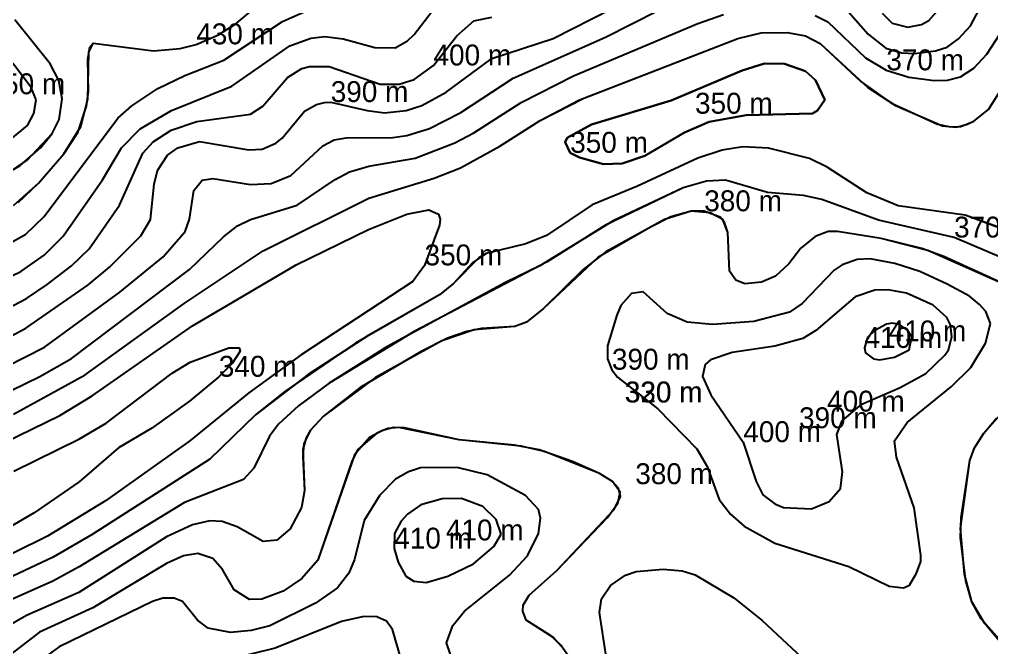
# Model space of a CAD drawing. Extents: x 104.513 to 104.5299, y 28.4567 to 28.4664.
# Drawn here: x 104.51741 to 104.52353, y 28.45997 to 28.46392 of the extents above; entities that cross this region are included whole.
import ezdxf

# ---------------------------------------------------------------- set-up
doc = ezdxf.new("R2010")
doc.units = 0
doc.header["$MEASUREMENT"] = 0
for name, color, linetype in [('Contour_Line_Intermediate', 7, 'Continuous'), ('Contour_Line_Major', 7, 'Continuous'), ('Contour_Line_Minor', 7, 'Continuous'), ('FeatureAttribs', 7, 'Continuous'), ('Iso-height_Area', 7, 'Continuous')]:
    doc.layers.add(name, color=color, linetype=linetype)

# ---------------------------------------------------------------- blocks, each defined once
blk = doc.blocks.new('FEATURE')

msp = doc.modelspace()

# ---------------------------------------------------------------- linework, layer by layer
at = {"layer": 'Contour_Line_Intermediate', "color": 36, "true_color": 0x804000}
for points in [[(104.5175126, 28.4634173, 450), (104.5174807, 28.4634954, 450), (104.5173756, 28.4636352, 450), (104.5172811, 28.4637429, 450), (104.5171838, 28.463816, 450), (104.5171048, 28.4638441, 450), (104.517035, 28.4638382, 450), (104.516966, 28.4637886, 450), (104.5169395, 28.4637504, 450), (104.5169011, 28.4636169, 450), (104.5168999, 28.4634506, 450), (104.516949, 28.4631905, 450), (104.5170012, 28.4631365, 450), (104.5170679, 28.4631052, 450), (104.5171439, 28.463096, 450), (104.517236, 28.463113, 450), (104.5173401, 28.4631597, 450), (104.5174568, 28.4632574, 450), (104.5174965, 28.4633312, 450), (104.5175126, 28.4634173, 450)], [(104.5224774, 28.4634173, 350), (104.5224298, 28.463352, 350), (104.5223998, 28.463333, 350), (104.5219806, 28.4633209, 350), (104.5217491, 28.4632807, 350), (104.5215933, 28.4632136, 350), (104.521344, 28.4630658, 350), (104.5212011, 28.4630167, 350), (104.5210833, 28.4630143, 350), (104.5209334, 28.4630547, 350), (104.520874, 28.4630848, 350), (104.5208418, 28.4631509, 350), (104.5208551, 28.463179, 350), (104.5210089, 28.4632627, 350), (104.5215089, 28.4634147, 350), (104.5219559, 28.4636021, 350), (104.5220979, 28.4636477, 350), (104.5222237, 28.4636456, 350), (104.5223557, 28.4635987, 350), (104.5224179, 28.4635421, 350), (104.5224774, 28.4634173, 350)], [(104.5169573, 28.4610886, 350), (104.5176604, 28.4614315, 350), (104.5178642, 28.4615561, 350), (104.5184961, 28.4619954, 350), (104.5191496, 28.4623802, 350), (104.5196038, 28.462602, 350), (104.5198454, 28.4626979, 350), (104.5199844, 28.4627256, 350), (104.5200443, 28.462699, 350), (104.5200551, 28.4626675, 350), (104.5200511, 28.4626287, 350), (104.5199571, 28.4623763, 350), (104.519883, 28.4622748, 350), (104.5191809, 28.4618143, 350), (104.5188504, 28.4615749, 350), (104.5184793, 28.4612728, 350), (104.5179487, 28.4608935, 350), (104.5175827, 28.4606717, 350), (104.5171578, 28.4604626, 350)]]:
    msp.add_polyline3d(points, dxfattribs=at)
at = {"layer": 'Contour_Line_Major', "color": 36, "true_color": 0x804000}
for points in [[(104.517288, 28.4620825, 400), (104.5174511, 28.4621687, 400), (104.5175807, 28.4622563, 400), (104.5177345, 28.4623732, 400), (104.5178455, 28.4624808, 400), (104.5180359, 28.4627549, 400), (104.5181827, 28.4630833, 400), (104.5182483, 28.4631546, 400), (104.5183628, 28.4632275, 400), (104.5185236, 28.4632825, 400), (104.518862, 28.4633279, 400), (104.5189392, 28.4633783, 400), (104.519095, 28.4635589, 400), (104.5191848, 28.4636152, 400), (104.5192331, 28.4636281, 400), (104.5193574, 28.4636275, 400), (104.5196781, 28.4635163, 400), (104.5197969, 28.463517, 400), (104.5198922, 28.4635457, 400), (104.5200134, 28.4636346, 400), (104.5201593, 28.4638208, 400), (104.5202665, 28.4639147, 400), (104.5203797, 28.4639391, 400)], [(104.5232754, 28.4619273, 400), (104.5232675, 28.462002, 400), (104.5232442, 28.4620474, 400), (104.5231579, 28.462127, 400), (104.5229908, 28.4622006, 400), (104.5228763, 28.4622223, 400), (104.5227912, 28.4622197, 400), (104.5226676, 28.4621793, 400), (104.5224195, 28.4619662, 400), (104.5223377, 28.461916, 400), (104.5221629, 28.4618676, 400), (104.5218941, 28.4618282, 400), (104.521757, 28.4617813, 400), (104.5217227, 28.4617523, 400), (104.5217062, 28.4616771, 400), (104.52176, 28.461561, 400), (104.5219636, 28.4612639, 400), (104.5220442, 28.4610157, 400), (104.522086, 28.4609319, 400), (104.5221614, 28.460876, 400), (104.5222158, 28.4608529, 400), (104.5223931, 28.4608447, 400), (104.5225032, 28.46089, 400), (104.5225757, 28.4609726, 400), (104.5225874, 28.4610771, 400), (104.5225529, 28.4613123, 400), (104.5225849, 28.4613988, 400), (104.5227093, 28.461503, 400), (104.5229501, 28.4616086, 400), (104.5231116, 28.4616956, 400), (104.5232325, 28.4618118, 400), (104.5232549, 28.4618441, 400), (104.5232754, 28.4619273, 400)], [(104.52012, 28.4599282, 400), (104.5200944, 28.4600001, 400), (104.5201344, 28.46011, 400), (104.5202082, 28.4601998, 400), (104.5204924, 28.4604265, 400), (104.5206049, 28.4605492, 400), (104.5206753, 28.4606897, 400), (104.5206871, 28.4607857, 400), (104.5206746, 28.4608407, 400), (104.5205921, 28.4609288, 400), (104.5203504, 28.4610591, 400), (104.5201622, 28.4611034, 400), (104.5199324, 28.4611019, 400), (104.5198561, 28.4610774, 400), (104.5197739, 28.4610305, 400), (104.5196763, 28.4609303, 400), (104.5195769, 28.4607706, 400), (104.5195151, 28.4605247, 400), (104.51948, 28.4604383, 400), (104.5194098, 28.460347, 400), (104.5192715, 28.46025, 400), (104.5189832, 28.4601082, 400), (104.5188657, 28.4600786, 400), (104.5187363, 28.4600667, 400), (104.5185941, 28.4600935, 400), (104.518527, 28.4601438, 400), (104.5184329, 28.4602609, 400), (104.5183815, 28.460283, 400), (104.518309, 28.4602818, 400), (104.5182447, 28.4602609, 400), (104.517657, 28.4599748, 400), (104.5175876, 28.4599249, 400)]]:
    msp.add_polyline3d(points, dxfattribs=at)
at = {"layer": 'Contour_Line_Minor', "color": 36, "true_color": 0x804000}
for points in [[(104.5172041, 28.4616789, 380), (104.5175656, 28.461862, 380), (104.518039, 28.4622086, 380), (104.5183107, 28.4624305, 380), (104.5184498, 28.4625898, 380), (104.5184781, 28.4626674, 380), (104.5185047, 28.4628469, 380), (104.5185577, 28.4629132, 380), (104.518624, 28.4629236, 380), (104.5188618, 28.4628858, 380), (104.5189906, 28.4628921, 380), (104.5191147, 28.4629413, 380), (104.5193166, 28.4631278, 380), (104.5193878, 28.4631672, 380), (104.5194637, 28.4631799, 380), (104.5197578, 28.4631808, 380), (104.5198457, 28.4631938, 380), (104.519988, 28.4632385, 380), (104.5201851, 28.4633393, 380), (104.5205153, 28.4635538, 380), (104.5210952, 28.4638124, 380), (104.5217595, 28.4641511, 380)], [(104.5173692, 28.4627523, 430), (104.5175262, 28.4628937, 430), (104.5176867, 28.4630775, 430), (104.5177738, 28.4632117, 430), (104.5178297, 28.4633788, 430), (104.517841, 28.4634688, 430), (104.5178382, 28.4636735, 430), (104.51785, 28.4637494, 430), (104.5178715, 28.4637752, 430), (104.5182498, 28.4637261, 430), (104.5184187, 28.463742, 430), (104.5185199, 28.4637675, 430), (104.5186591, 28.4638266, 430), (104.5187721, 28.4638988, 430), (104.5191098, 28.4641827, 430)], [(104.5225949, 28.4640067, 380), (104.5227498, 28.4638309, 380), (104.5228616, 28.4637436, 380), (104.5229614, 28.4637138, 380), (104.5230417, 28.4637088, 380), (104.5231738, 28.4637259, 380), (104.523247, 28.46375, 380), (104.523319, 28.4638029, 380), (104.5233947, 28.4638845, 380), (104.5235381, 28.4641581, 380)], [(104.5172485, 28.4622583, 410), (104.5174159, 28.4623375, 410), (104.5175631, 28.4624412, 410), (104.5176828, 28.462561, 410), (104.5179302, 28.4629138, 410), (104.5180492, 28.4631154, 410), (104.5181663, 28.4632366, 410), (104.5183631, 28.463352, 410), (104.5187433, 28.4635041, 410), (104.519108, 28.4637588, 410), (104.5192413, 28.4638053, 410), (104.5193303, 28.4638161, 410), (104.5194438, 28.4638025, 410), (104.5196438, 28.4637479, 410), (104.5197726, 28.4637454, 410), (104.5198499, 28.4637888, 410), (104.5198926, 28.4638298, 410), (104.5201075, 28.4641117, 410)], [(104.5172896, 28.4618972, 390), (104.5174473, 28.4619816, 390), (104.5178364, 28.4622521, 390), (104.5179746, 28.4623643, 390), (104.5181711, 28.4625614, 390), (104.518232, 28.4626658, 390), (104.5182545, 28.4628884, 390), (104.5182756, 28.4629734, 390), (104.5183395, 28.4630702, 390), (104.5184036, 28.4631171, 390), (104.5185398, 28.4631559, 390), (104.5188512, 28.4631043, 390), (104.5189351, 28.4631086, 390), (104.5190217, 28.463145, 390), (104.5190605, 28.463177, 390), (104.5192005, 28.4633463, 390), (104.5192759, 28.4633886, 390), (104.5193277, 28.4634009, 390), (104.5193664, 28.4634043, 390), (104.5195951, 28.4633501, 390), (104.5197058, 28.4633373, 390), (104.5198416, 28.4633507, 390), (104.5199402, 28.4633826, 390), (104.5200935, 28.4634662, 390), (104.5203805, 28.4636786, 390), (104.5207667, 28.463804, 390), (104.521257, 28.4640552, 390)], [(104.5171729, 28.4614999, 370), (104.5175351, 28.4616771, 370), (104.5177347, 28.4617912, 370), (104.5184773, 28.46235, 370), (104.5186904, 28.4625552, 370), (104.5187801, 28.4626252, 370), (104.5188617, 28.4626642, 370), (104.5191555, 28.4627546, 370), (104.519394, 28.4629175, 370), (104.5194853, 28.4629646, 370), (104.5196068, 28.4630007, 370), (104.519898, 28.463052, 370), (104.5201485, 28.463147, 370), (104.5202665, 28.4632097, 370), (104.5205644, 28.4634023, 370), (104.5208943, 28.4635689, 370), (104.5216773, 28.4638991, 370), (104.5218385, 28.4639544, 370)], [(104.5173319, 28.4625073, 420), (104.5174478, 28.4625736, 420), (104.5175615, 28.4626835, 420), (104.5180259, 28.4633028, 420), (104.5181134, 28.4633796, 420), (104.5182782, 28.463489, 420), (104.5184472, 28.4635713, 420), (104.5186941, 28.4636687, 420), (104.5190633, 28.4639104, 420), (104.5191985, 28.4639729, 420)], [(104.5224157, 28.4639499, 370), (104.522495, 28.4639083, 370), (104.5227333, 28.4636817, 370), (104.5228639, 28.463604, 370), (104.5230059, 28.463561, 370), (104.5231645, 28.4635409, 370), (104.5232481, 28.4635416, 370), (104.5233314, 28.4635629, 370), (104.5234153, 28.463618, 370), (104.5234967, 28.463705, 370), (104.5236601, 28.4639575, 370)], [(104.5228387, 28.4639636, 390), (104.5229014, 28.4639013, 390), (104.5230003, 28.463875, 390), (104.5230858, 28.463892, 390), (104.5231312, 28.4639166, 390), (104.5232, 28.463996, 390)], [(104.5173194, 28.4629471, 440), (104.5174562, 28.4630386, 440), (104.5176139, 28.4632064, 440), (104.5176571, 28.4632943, 440), (104.5176762, 28.4634238, 440), (104.517654, 28.4635391, 440), (104.5175993, 28.4636442, 440), (104.5173777, 28.4639225, 440)], [(104.5173696, 28.4614407, 360), (104.51782, 28.4616882, 360), (104.5184438, 28.4621368, 360), (104.5189418, 28.4624671, 360), (104.5196057, 28.4628001, 360), (104.5200167, 28.4629254, 360), (104.5201839, 28.4629904, 360), (104.5204315, 28.4631275, 360), (104.520684, 28.4632879, 360), (104.5209603, 28.4634296, 360), (104.5219295, 28.463805, 360), (104.5220767, 28.4638394, 360), (104.5222403, 28.463842, 360), (104.5223541, 28.4638211, 360), (104.5224474, 28.4637735, 360), (104.5227025, 28.4635334, 360), (104.5228923, 28.4633983, 360), (104.5231857, 28.4632641, 360), (104.5232679, 28.4632473, 360), (104.5233323, 28.46325, 360), (104.5234156, 28.4632844, 360), (104.5235061, 28.463358, 360), (104.523778, 28.4637852, 360)], [(104.5235723, 28.4626134, 360), (104.5233602, 28.4626933, 360), (104.5229377, 28.4627502, 360), (104.5227421, 28.4628319, 360), (104.522491, 28.4629953, 360), (104.5223798, 28.4630492, 360), (104.5221221, 28.4631149, 360), (104.5219604, 28.4631222, 360), (104.5218305, 28.4631018, 360), (104.5216774, 28.4630521, 360), (104.5212984, 28.4628745, 360), (104.5210118, 28.4627573, 360), (104.5207254, 28.462564, 360), (104.5205956, 28.4625115, 360), (104.5203449, 28.4624504, 360), (104.52026, 28.4623944, 360), (104.5201401, 28.4622623, 360), (104.5200511, 28.4621916, 360), (104.5195224, 28.461886, 360), (104.5190769, 28.4615835, 360), (104.5188928, 28.4614351, 360), (104.5186046, 28.4611572, 360), (104.5178656, 28.460682, 360), (104.5176186, 28.4605408, 360), (104.5173298, 28.4604035, 360)], [(104.5236011, 28.4624202, 370), (104.5232904, 28.4625515, 370), (104.5228148, 28.4626619, 370), (104.5224571, 28.4627917, 370), (104.5223427, 28.4628152, 370), (104.522115, 28.4628351, 370), (104.5218523, 28.4629121, 370), (104.5217324, 28.4629061, 370), (104.5215857, 28.462865, 370), (104.5211445, 28.4626561, 370), (104.5206826, 28.4623727, 370), (104.520466, 28.4622695, 370), (104.5197186, 28.4618627, 370), (104.5193574, 28.4616359, 370), (104.5191637, 28.4614928, 370), (104.5190378, 28.4613766, 370), (104.5189809, 28.4613021, 370), (104.5188817, 28.4610995, 370), (104.5188167, 28.4610278, 370), (104.5184467, 28.4608838, 370), (104.5177829, 28.4604783, 370), (104.5176174, 28.4603896, 370), (104.5170782, 28.4601506, 370)], [(104.523736, 28.4622003, 380), (104.5232256, 28.4624318, 380), (104.5230875, 28.462482, 380), (104.5228313, 28.4625446, 380), (104.5225562, 28.46259, 380), (104.522498, 28.4625893, 380), (104.522416, 28.4625588, 380), (104.5223248, 28.462484, 380), (104.5222508, 28.4623862, 380), (104.5221662, 28.4623094, 380), (104.5220785, 28.46227, 380), (104.5219725, 28.4622612, 380), (104.5219172, 28.4622838, 380), (104.5218761, 28.4623399, 380), (104.5218653, 28.4625823, 380), (104.5218459, 28.4626472, 380), (104.5218177, 28.4626802, 380), (104.5217177, 28.462717, 380), (104.5216347, 28.4627174, 380), (104.5215072, 28.4626827, 380), (104.5213795, 28.4626179, 380), (104.5210485, 28.4624266, 380), (104.5207062, 28.4621047, 380), (104.5205998, 28.4620196, 380), (104.5205254, 28.4619924, 380), (104.5202686, 28.4619715, 380), (104.5200658, 28.4619015, 380), (104.5196476, 28.461671, 380), (104.5193211, 28.4614267, 380), (104.5192401, 28.4613401, 380), (104.5191978, 28.4612554, 380), (104.5191902, 28.4611727, 380), (104.5192023, 28.4609592, 380), (104.5191834, 28.4608535, 380), (104.5191113, 28.4607181, 380), (104.5190272, 28.4606466, 380), (104.5189411, 28.4606389, 380), (104.5187785, 28.4607311, 380), (104.5186832, 28.4607647, 380), (104.5186046, 28.4607692, 380), (104.5184953, 28.4607431, 380), (104.5183328, 28.460667, 380), (104.5177809, 28.4603182, 380), (104.5174523, 28.4601733, 380), (104.5171712, 28.4600137, 380)], [(104.5235201, 28.4620101, 390), (104.5234904, 28.4620865, 390), (104.5234513, 28.4621307, 390), (104.5233868, 28.4621828, 390), (104.523247, 28.4622586, 390), (104.523075, 28.4623369, 390), (104.5229176, 28.4623888, 390), (104.522763, 28.4624166, 390), (104.5226799, 28.4624126, 390), (104.5225853, 28.4623791, 390), (104.5225357, 28.4623455, 390), (104.522334, 28.4621369, 390), (104.5222541, 28.462081, 390), (104.5220289, 28.4620229, 390), (104.5217707, 28.4620039, 390), (104.5216109, 28.4620192, 390), (104.521485, 28.4620728, 390), (104.5213339, 28.462209, 390), (104.5212598, 28.4621985, 390), (104.521193, 28.4621233, 390), (104.5211667, 28.4620636, 390), (104.5211091, 28.4618695, 390), (104.5211089, 28.4617883, 390), (104.5211366, 28.46172, 390), (104.5211719, 28.4616734, 390), (104.5214252, 28.461473, 390), (104.5216712, 28.4612208, 390), (104.5217362, 28.4611108, 390), (104.5218126, 28.4609021, 390), (104.5218825, 28.4608113, 390), (104.5219683, 28.4607349, 390), (104.5221629, 28.4606277, 390), (104.5226276, 28.4604816, 390), (104.522881, 28.4603568, 390), (104.5229711, 28.4603478, 390), (104.5230103, 28.4603647, 390), (104.5230549, 28.4604388, 390), (104.5230803, 28.4605121, 390), (104.5230804, 28.4605527, 390), (104.5230387, 28.4608508, 390), (104.522929, 28.4611688, 390), (104.522915, 28.4612716, 390), (104.5229956, 28.4613877, 390), (104.523274, 28.4616134, 390), (104.5233956, 28.461733, 390), (104.5234884, 28.4618878, 390), (104.5235201, 28.4620101, 390)], [(104.5230246, 28.4619273, 410), (104.5229972, 28.4619685, 410), (104.5229472, 28.4620035, 410), (104.5229005, 28.4620135, 410), (104.5228658, 28.4620059, 410), (104.5227923, 28.4619666, 410), (104.5227454, 28.4619217, 410), (104.5227263, 28.4618569, 410), (104.5227324, 28.4618254, 410), (104.5227828, 28.4617885, 410), (104.522824, 28.4617827, 410), (104.5229148, 28.461799, 410), (104.5230075, 28.4618455, 410), (104.5230246, 28.4619273, 410)], [(104.5173718, 28.4610806, 340), (104.517784, 28.4612853, 340), (104.517953, 28.4613829, 340), (104.5183693, 28.4616982, 340), (104.5184808, 28.4617679, 340), (104.5187252, 28.4618584, 340), (104.5187899, 28.4618577, 340), (104.5187963, 28.4618358, 340), (104.5187456, 28.4617592, 340), (104.518662, 28.4616755, 340), (104.5184765, 28.4615221, 340), (104.5182407, 28.461352, 340), (104.5180297, 28.4612288, 340), (104.5177822, 28.4610151, 340), (104.5174986, 28.4608196, 340), (104.5173233, 28.4607158, 340)], [(104.5235911, 28.4600053, 380), (104.5234614, 28.460151, 380), (104.523403, 28.4602588, 380), (104.5233559, 28.460432, 380), (104.52333, 28.4607194, 380), (104.5233888, 28.4611487, 380), (104.52342, 28.4612283, 380), (104.5234776, 28.4613194, 380), (104.5235584, 28.4614148, 380)], [(104.5208341, 28.4599616, 390), (104.5207713, 28.4600313, 390), (104.5205969, 28.4601437, 390), (104.5205749, 28.4602002, 390), (104.5205786, 28.4602376, 390), (104.5206159, 28.4603001, 390), (104.5207899, 28.4604556, 390), (104.5211516, 28.4608407, 390), (104.5211895, 28.4609214, 390), (104.5211769, 28.4609745, 390), (104.5211412, 28.4610166, 390), (104.5210588, 28.4610675, 390), (104.5207128, 28.4612057, 390), (104.5205654, 28.4612387, 390), (104.520174, 28.4612788, 390), (104.5197958, 28.461357, 390), (104.5197265, 28.4613489, 390), (104.5196558, 28.461321, 390), (104.5195366, 28.4612167, 390), (104.5195021, 28.4611494, 390), (104.5192847, 28.4605203, 390), (104.5191843, 28.460405, 390), (104.5190678, 28.4603253, 390), (104.5189331, 28.4602756, 390), (104.5188559, 28.4602735, 390), (104.5187588, 28.4603348, 390), (104.518685, 28.4604628, 390), (104.5186242, 28.4605318, 390), (104.5185296, 28.4605632, 390), (104.5184389, 28.4605488, 390), (104.5183319, 28.4605006, 390), (104.517868, 28.4602215, 390), (104.5175335, 28.4600672, 390), (104.5172047, 28.459816, 390)], [(104.5204402, 28.4606857, 410), (104.5204089, 28.460777, 410), (104.5203236, 28.4608579, 410), (104.5201898, 28.460909, 410), (104.5200685, 28.4609073, 410), (104.519934, 28.4608684, 410), (104.5198504, 28.4608113, 410), (104.5198095, 28.4607673, 410), (104.5197669, 28.4606883, 410), (104.5197663, 28.4605939, 410), (104.5197911, 28.4605089, 410), (104.5198384, 28.4604207, 410), (104.5198892, 28.4603882, 410), (104.5199682, 28.4603816, 410), (104.5201026, 28.4604204, 410), (104.5202642, 28.460499, 410), (104.5203936, 28.460607, 410), (104.5204402, 28.4606857, 410)], [(104.5211166, 28.4598053, 380), (104.5210579, 28.4601919, 380), (104.5210701, 28.4602769, 380), (104.5211285, 28.460361, 380), (104.5212215, 28.4604259, 380), (104.5212897, 28.4604504, 380), (104.521459, 28.460465, 380), (104.5215784, 28.4604534, 380), (104.5216602, 28.4604281, 380), (104.5219032, 28.4602839, 380), (104.5220827, 28.4601411, 380), (104.522424, 28.4598226, 380)], [(104.5198454, 28.4597751, 410), (104.5197547, 28.4600852, 410), (104.5197184, 28.4601372, 410), (104.5196568, 28.460165, 410), (104.5195749, 28.4601658, 410), (104.5194334, 28.4601358, 410), (104.5190177, 28.4599664, 410), (104.518735, 28.4598988, 410), (104.5184719, 28.4598747, 410), (104.5182061, 28.4599232, 410), (104.5180365, 28.4599082, 410), (104.5178658, 28.4598588, 410), (104.5177864, 28.4598162, 410), (104.5176917, 28.4597467, 410), (104.5174514, 28.4595247, 410), (104.5172883, 28.4594399, 410)]]:
    msp.add_polyline3d(points, dxfattribs=at)
at = {"layer": 'Iso-height_Area', "color": 70, "true_color": 0x7efe00}
for points in [[(104.5172041, 28.4616789, 380), (104.5175656, 28.461862, 380), (104.518039, 28.4622086, 380), (104.5183107, 28.4624305, 380), (104.5184498, 28.4625898, 380), (104.5184781, 28.4626674, 380), (104.5185047, 28.4628469, 380), (104.5185577, 28.4629132, 380), (104.518624, 28.4629236, 380), (104.5188618, 28.4628858, 380), (104.5189906, 28.4628921, 380), (104.5191147, 28.4629413, 380), (104.5193166, 28.4631278, 380), (104.5193878, 28.4631672, 380), (104.5194637, 28.4631799, 380), (104.5197578, 28.4631808, 380), (104.5198457, 28.4631938, 380), (104.519988, 28.4632385, 380), (104.5201851, 28.4633393, 380), (104.5205153, 28.4635538, 380), (104.5210952, 28.4638124, 380), (104.5217595, 28.4641511, 380)], [(104.5225949, 28.4640067, 380), (104.5227498, 28.4638309, 380), (104.5228616, 28.4637436, 380), (104.5229614, 28.4637138, 380), (104.5230417, 28.4637088, 380), (104.5231738, 28.4637259, 380), (104.523247, 28.46375, 380), (104.523319, 28.4638029, 380), (104.5233947, 28.4638845, 380), (104.5235381, 28.4641581, 380)], [(104.523736, 28.4622003, 380), (104.5231251, 28.4624699, 380), (104.5228313, 28.4625446, 380), (104.5225562, 28.46259, 380), (104.522498, 28.4625893, 380), (104.522416, 28.4625588, 380), (104.5223248, 28.462484, 380), (104.5222508, 28.4623862, 380), (104.5221662, 28.4623094, 380), (104.5220785, 28.46227, 380), (104.5219725, 28.4622612, 380), (104.5219172, 28.4622838, 380), (104.5218761, 28.4623399, 380), (104.5218653, 28.4625823, 380), (104.5218341, 28.4626659, 380), (104.521755, 28.4627078, 380), (104.5216347, 28.4627174, 380), (104.5214684, 28.4626645, 380), (104.5210987, 28.4624613, 380), (104.5209554, 28.4623501, 380), (104.5207062, 28.4621047, 380), (104.5205998, 28.4620196, 380), (104.5205254, 28.4619924, 380), (104.5203157, 28.4619798, 380), (104.5202226, 28.4619608, 380), (104.5201025, 28.4619182, 380), (104.519935, 28.4618349, 380), (104.5195527, 28.4616077, 380), (104.5193211, 28.4614267, 380), (104.5192401, 28.4613401, 380), (104.5192114, 28.4612908, 380), (104.5191916, 28.4612185, 380), (104.5192023, 28.4609592, 380), (104.5191834, 28.4608535, 380), (104.5191113, 28.4607181, 380), (104.5190272, 28.4606466, 380), (104.5189411, 28.4606389, 380), (104.5187785, 28.4607311, 380), (104.5186832, 28.4607647, 380), (104.5186046, 28.4607692, 380), (104.5184953, 28.4607431, 380), (104.5183328, 28.460667, 380), (104.5177809, 28.4603182, 380), (104.5174523, 28.4601733, 380), (104.5171712, 28.4600137, 380)], [(104.5237208, 28.4598362, 380), (104.5234821, 28.4601247, 380), (104.523403, 28.4602588, 380), (104.5233635, 28.4603918, 380), (104.5233309, 28.460659, 380), (104.5233352, 28.4607899, 380), (104.5233888, 28.4611487, 380), (104.52342, 28.4612283, 380), (104.5234776, 28.4613194, 380), (104.523586, 28.4614417, 380)], [(104.5211166, 28.4598053, 380), (104.5210579, 28.4601919, 380), (104.5210701, 28.4602769, 380), (104.5211285, 28.460361, 380), (104.5212215, 28.4604259, 380), (104.5212897, 28.4604504, 380), (104.521459, 28.460465, 380), (104.5215784, 28.4604534, 380), (104.5216602, 28.4604281, 380), (104.5219032, 28.4602839, 380), (104.5220827, 28.4601411, 380), (104.522424, 28.4598226, 380)]]:
    msp.add_polyline3d(points, dxfattribs=at)
at = {"layer": 'Iso-height_Area', "color": 40, "true_color": 0xfeb200}
msp.add_polyline3d([(104.5173989, 28.4627727, 430), (104.5175262, 28.4628937, 430), (104.5176867, 28.4630775, 430), (104.5177924, 28.4632506, 430), (104.517837, 28.4634228, 430), (104.5178438, 28.463719, 430), (104.5178715, 28.4637752, 430), (104.5182498, 28.4637261, 430), (104.5184187, 28.463742, 430), (104.5185199, 28.4637675, 430), (104.5186591, 28.4638266, 430), (104.5187721, 28.4638988, 430), (104.5191098, 28.4641827, 430)], dxfattribs=at)
at = {"layer": 'Iso-height_Area', "color": 2, "true_color": 0xfeea00}
for points in [[(104.5172485, 28.4622583, 410), (104.5174159, 28.4623375, 410), (104.5175631, 28.4624412, 410), (104.5176828, 28.462561, 410), (104.5179302, 28.4629138, 410), (104.5180492, 28.4631154, 410), (104.5181663, 28.4632366, 410), (104.5183631, 28.463352, 410), (104.5187433, 28.4635041, 410), (104.519108, 28.4637588, 410), (104.5192413, 28.4638053, 410), (104.5193303, 28.4638161, 410), (104.5194438, 28.4638025, 410), (104.5196438, 28.4637479, 410), (104.5197726, 28.4637454, 410), (104.5198499, 28.4637888, 410), (104.5198926, 28.4638298, 410), (104.5201075, 28.4641117, 410)], [(104.5198454, 28.4597751, 410), (104.5197547, 28.4600852, 410), (104.5197184, 28.4601372, 410), (104.5196568, 28.460165, 410), (104.5195749, 28.4601658, 410), (104.5194334, 28.4601358, 410), (104.5190177, 28.4599664, 410)]]:
    msp.add_polyline3d(points, dxfattribs=at)
at = {"layer": 'Iso-height_Area', "color": 60, "true_color": 0xb7fe00}
for points in [[(104.5172896, 28.4618972, 390), (104.5174473, 28.4619816, 390), (104.5178364, 28.4622521, 390), (104.5179746, 28.4623643, 390), (104.5181711, 28.4625614, 390), (104.518232, 28.4626658, 390), (104.5182545, 28.4628884, 390), (104.5182756, 28.4629734, 390), (104.5183395, 28.4630702, 390), (104.5184036, 28.4631171, 390), (104.5185398, 28.4631559, 390), (104.5188512, 28.4631043, 390), (104.5189351, 28.4631086, 390), (104.5190217, 28.463145, 390), (104.5190605, 28.463177, 390), (104.5192005, 28.4633463, 390), (104.5192759, 28.4633886, 390), (104.5193277, 28.4634009, 390), (104.5193664, 28.4634043, 390), (104.5195951, 28.4633501, 390), (104.5197058, 28.4633373, 390), (104.5198416, 28.4633507, 390), (104.5199402, 28.4633826, 390), (104.5200935, 28.4634662, 390), (104.5203805, 28.4636786, 390), (104.5207667, 28.463804, 390), (104.521257, 28.4640552, 390)], [(104.5228387, 28.4639636, 390), (104.5229014, 28.4639013, 390), (104.5230003, 28.463875, 390), (104.5230858, 28.463892, 390), (104.5231312, 28.4639166, 390), (104.5232, 28.463996, 390)], [(104.5208586, 28.4599232, 390), (104.5208134, 28.4599885, 390), (104.5207505, 28.4600463, 390), (104.5205969, 28.4601437, 390), (104.5205749, 28.4602002, 390), (104.5205786, 28.4602376, 390), (104.5206159, 28.4603001, 390), (104.5207899, 28.4604556, 390), (104.521109, 28.4607902, 390), (104.5211741, 28.4608799, 390), (104.5211874, 28.4609495, 390), (104.5211412, 28.4610166, 390), (104.5210588, 28.4610675, 390), (104.5208893, 28.4611426, 390), (104.5206782, 28.4612151, 390), (104.5205233, 28.4612442, 390), (104.520174, 28.4612788, 390), (104.5198318, 28.4613541, 390), (104.5197635, 28.4613559, 390), (104.5196913, 28.4613379, 390), (104.5196107, 28.4612921, 390), (104.5195166, 28.4611837, 390), (104.5192847, 28.4605203, 390), (104.5191843, 28.460405, 390), (104.5190678, 28.4603253, 390), (104.5189331, 28.4602756, 390), (104.5188559, 28.4602735, 390), (104.5187588, 28.4603348, 390), (104.518685, 28.4604628, 390), (104.5186242, 28.4605318, 390), (104.5185296, 28.4605632, 390), (104.5184389, 28.4605488, 390), (104.5183319, 28.4605006, 390), (104.517868, 28.4602215, 390), (104.5175335, 28.4600672, 390), (104.5172047, 28.459816, 390)]]:
    msp.add_polyline3d(points, dxfattribs=at)
at = {"layer": 'Iso-height_Area', "color": 80, "true_color": 0x46fe00}
for points in [[(104.5171729, 28.4614999, 370), (104.5175351, 28.4616771, 370), (104.5177347, 28.4617912, 370), (104.5184773, 28.46235, 370), (104.5186904, 28.4625552, 370), (104.5187801, 28.4626252, 370), (104.5188617, 28.4626642, 370), (104.5191555, 28.4627546, 370), (104.519394, 28.4629175, 370), (104.5194853, 28.4629646, 370), (104.5196068, 28.4630007, 370), (104.519898, 28.463052, 370), (104.5201485, 28.463147, 370), (104.5202665, 28.4632097, 370), (104.5205644, 28.4634023, 370), (104.5208943, 28.4635689, 370), (104.5216773, 28.4638991, 370), (104.5218385, 28.4639544, 370)], [(104.5224157, 28.4639499, 370), (104.522495, 28.4639083, 370), (104.5227333, 28.4636817, 370), (104.5228639, 28.463604, 370), (104.5230059, 28.463561, 370), (104.5231645, 28.4635409, 370), (104.5232481, 28.4635416, 370), (104.5233314, 28.4635629, 370), (104.5234153, 28.463618, 370), (104.5234967, 28.463705, 370), (104.5236601, 28.4639575, 370)], [(104.5236011, 28.4624202, 370), (104.5232904, 28.4625515, 370), (104.5228148, 28.4626619, 370), (104.5224571, 28.4627917, 370), (104.5223427, 28.4628152, 370), (104.522115, 28.4628351, 370), (104.5218523, 28.4629121, 370), (104.5217324, 28.4629061, 370), (104.5215857, 28.462865, 370), (104.5210962, 28.4626299, 370), (104.5207281, 28.4623982, 370), (104.5198909, 28.4619601, 370), (104.5193574, 28.4616359, 370), (104.5191637, 28.4614928, 370), (104.5190378, 28.4613766, 370), (104.5189809, 28.4613021, 370), (104.5188817, 28.4610995, 370), (104.5188167, 28.4610278, 370), (104.5184467, 28.4608838, 370), (104.5177829, 28.4604783, 370), (104.5176174, 28.4603896, 370), (104.5170782, 28.4601506, 370)]]:
    msp.add_polyline3d(points, dxfattribs=at)
at = {"layer": 'Iso-height_Area', "color": 40, "true_color": 0xfece00}
msp.add_polyline3d([(104.5173319, 28.4625073, 420), (104.5174478, 28.4625736, 420), (104.5175615, 28.4626835, 420), (104.5180259, 28.4633028, 420), (104.5181134, 28.4633796, 420), (104.5182782, 28.463489, 420), (104.5184472, 28.4635713, 420), (104.5186941, 28.4636687, 420), (104.5190633, 28.4639104, 420), (104.5191985, 28.4639729, 420)], dxfattribs=at)
at = {"layer": 'Iso-height_Area', "color": 30, "true_color": 0xfe9600}
msp.add_polyline3d([(104.5172835, 28.4629309, 440), (104.5174113, 28.4630041, 440), (104.5175411, 28.4631187, 440), (104.5176139, 28.4632064, 440), (104.5176571, 28.4632943, 440), (104.5176762, 28.4634238, 440), (104.517654, 28.4635391, 440), (104.5175993, 28.4636442, 440), (104.5173777, 28.4639225, 440)], dxfattribs=at)
at = {"layer": 'Iso-height_Area', "color": 2, "true_color": 0xeffe00}
for points in [[(104.517288, 28.4620825, 400), (104.5174511, 28.4621687, 400), (104.5175807, 28.4622563, 400), (104.5177345, 28.4623732, 400), (104.5178455, 28.4624808, 400), (104.5180359, 28.4627549, 400), (104.5181827, 28.4630833, 400), (104.5182483, 28.4631546, 400), (104.5183628, 28.4632275, 400), (104.5185236, 28.4632825, 400), (104.518862, 28.4633279, 400), (104.5189392, 28.4633783, 400), (104.519095, 28.4635589, 400), (104.5191848, 28.4636152, 400), (104.5192331, 28.4636281, 400), (104.5193574, 28.4636275, 400), (104.5196781, 28.4635163, 400), (104.5197969, 28.463517, 400), (104.5198922, 28.4635457, 400), (104.5200134, 28.4636346, 400), (104.5201593, 28.4638208, 400), (104.5202665, 28.4639147, 400), (104.5203797, 28.4639391, 400)], [(104.52012, 28.4599282, 400), (104.5200944, 28.4600001, 400), (104.5201344, 28.46011, 400), (104.5202082, 28.4601998, 400), (104.5204924, 28.4604265, 400), (104.5206049, 28.4605492, 400), (104.5206753, 28.4606897, 400), (104.5206871, 28.4607857, 400), (104.5206746, 28.4608407, 400), (104.5205921, 28.4609288, 400), (104.5203504, 28.4610591, 400), (104.5201622, 28.4611034, 400), (104.5199324, 28.4611019, 400), (104.5198561, 28.4610774, 400), (104.5197739, 28.4610305, 400), (104.5196763, 28.4609303, 400), (104.5195769, 28.4607706, 400), (104.5195151, 28.4605247, 400), (104.51948, 28.4604383, 400), (104.5194098, 28.460347, 400), (104.5192715, 28.46025, 400), (104.5189832, 28.4601082, 400), (104.5188657, 28.4600786, 400), (104.5187363, 28.4600667, 400), (104.5185941, 28.4600935, 400), (104.518527, 28.4601438, 400), (104.5184329, 28.4602609, 400), (104.5183815, 28.460283, 400), (104.518309, 28.4602818, 400), (104.5182447, 28.4602609, 400), (104.517657, 28.4599748, 400), (104.5175876, 28.4599249, 400)]]:
    msp.add_polyline3d(points, dxfattribs=at)
at = {"layer": 'Iso-height_Area', "color": 30, "true_color": 0xfe7a00}
msp.add_polyline3d([(104.5175126, 28.4634173, 450), (104.5174807, 28.4634954, 450), (104.5173756, 28.4636352, 450), (104.5172811, 28.4637429, 450), (104.5171838, 28.463816, 450), (104.5171048, 28.4638441, 450), (104.517035, 28.4638382, 450), (104.516966, 28.4637886, 450), (104.5169395, 28.4637504, 450), (104.5169011, 28.4636169, 450), (104.5168999, 28.4634506, 450), (104.516949, 28.4631905, 450), (104.5170012, 28.4631365, 450), (104.5170679, 28.4631052, 450), (104.5171439, 28.463096, 450), (104.517236, 28.463113, 450), (104.5173401, 28.4631597, 450), (104.5174568, 28.4632574, 450), (104.5174965, 28.4633312, 450), (104.5175126, 28.4634173, 450)], close=True, dxfattribs=at)
at = {"layer": 'Iso-height_Area', "color": 3, "true_color": 0x0efe00}
for points in [[(104.5173696, 28.4614407, 360), (104.51782, 28.4616882, 360), (104.5184438, 28.4621368, 360), (104.5189418, 28.4624671, 360), (104.5196057, 28.4628001, 360), (104.5200167, 28.4629254, 360), (104.5201839, 28.4629904, 360), (104.5204315, 28.4631275, 360), (104.520684, 28.4632879, 360), (104.5209291, 28.4634159, 360), (104.5219295, 28.463805, 360), (104.5220767, 28.4638394, 360), (104.5222403, 28.463842, 360), (104.5223541, 28.4638211, 360), (104.5224474, 28.4637735, 360), (104.5227465, 28.4634965, 360), (104.522921, 28.463383, 360), (104.5232165, 28.463255, 360), (104.5233041, 28.4632471, 360), (104.5233695, 28.4632624, 360), (104.5234156, 28.4632844, 360), (104.5235061, 28.463358, 360), (104.523778, 28.4637852, 360)], [(104.523609, 28.4626017, 360), (104.5233602, 28.4626933, 360), (104.5229377, 28.4627502, 360), (104.5227421, 28.4628319, 360), (104.522491, 28.4629953, 360), (104.5223798, 28.4630492, 360), (104.5221221, 28.4631149, 360), (104.5219604, 28.4631222, 360), (104.5218305, 28.4631018, 360), (104.5216774, 28.4630521, 360), (104.5212984, 28.4628745, 360), (104.5210118, 28.4627573, 360), (104.5207254, 28.462564, 360), (104.5205956, 28.4625115, 360), (104.5203449, 28.4624504, 360), (104.5202981, 28.4624243, 360), (104.5201401, 28.4622623, 360), (104.5200511, 28.4621916, 360), (104.5196061, 28.4619378, 360), (104.5192241, 28.4616891, 360), (104.5188928, 28.4614351, 360), (104.5186046, 28.4611572, 360), (104.5178656, 28.460682, 360), (104.5176186, 28.4605408, 360), (104.5173298, 28.4604035, 360)]]:
    msp.add_polyline3d(points, dxfattribs=at)
at = {"layer": 'Iso-height_Area', "color": 100, "true_color": 0x00fe50}
msp.add_polyline3d([(104.5224774, 28.4634173, 0), (104.5224179, 28.4635421, 0), (104.5223557, 28.4635987, 0), (104.5222237, 28.4636456, 0), (104.5220979, 28.4636477, 0), (104.5219559, 28.4636021, 0), (104.5215089, 28.4634147, 0), (104.5210089, 28.4632627, 0), (104.5208551, 28.463179, 0), (104.5208418, 28.4631509, 0), (104.520874, 28.4630848, 0), (104.5209334, 28.4630547, 0), (104.5210833, 28.4630143, 0), (104.5212011, 28.4630167, 0), (104.521344, 28.4630658, 0), (104.5215933, 28.4632136, 0), (104.5217491, 28.4632807, 0), (104.5219806, 28.4633209, 0), (104.5223998, 28.463333, 0), (104.5224298, 28.463352, 0), (104.5224774, 28.4634173, 0)], close=True, dxfattribs=at)
msp.add_polyline3d([(104.5169573, 28.4610886, 350), (104.5176604, 28.4614315, 350), (104.5178642, 28.4615561, 350), (104.5184961, 28.4619954, 350), (104.5191496, 28.4623802, 350), (104.5196038, 28.462602, 350), (104.5198454, 28.4626979, 350), (104.5199844, 28.4627256, 350), (104.5200443, 28.462699, 350), (104.5200551, 28.4626675, 350), (104.5200511, 28.4626287, 350), (104.5199571, 28.4623763, 350), (104.519883, 28.4622748, 350), (104.5191809, 28.4618143, 350), (104.5188504, 28.4615749, 350), (104.5184793, 28.4612728, 350), (104.5179487, 28.4608935, 350), (104.5175827, 28.4606717, 350), (104.5171578, 28.4604626, 350)], dxfattribs=at)
at = {"layer": 'Iso-height_Area', "color": 60, "true_color": 0xb7fe00}
msp.add_polyline3d([(104.5235201, 28.4620101, 390), (104.5234904, 28.4620865, 390), (104.5234513, 28.4621307, 390), (104.5233868, 28.4621828, 390), (104.523247, 28.4622586, 390), (104.523075, 28.4623369, 390), (104.5229176, 28.4623888, 390), (104.522763, 28.4624166, 390), (104.5226799, 28.4624126, 390), (104.5225853, 28.4623791, 390), (104.5225357, 28.4623455, 390), (104.522334, 28.4621369, 390), (104.5222541, 28.462081, 390), (104.5220289, 28.4620229, 390), (104.5217707, 28.4620039, 390), (104.5216109, 28.4620192, 390), (104.521485, 28.4620728, 390), (104.5213339, 28.462209, 390), (104.5212598, 28.4621985, 390), (104.521193, 28.4621233, 390), (104.5211667, 28.4620636, 390), (104.5211091, 28.4618695, 390), (104.5211089, 28.4617883, 390), (104.5211366, 28.46172, 390), (104.5211719, 28.4616734, 390), (104.5214252, 28.461473, 390), (104.5216712, 28.4612208, 390), (104.5217362, 28.4611108, 390), (104.5218126, 28.4609021, 390), (104.5218825, 28.4608113, 390), (104.5219683, 28.4607349, 390), (104.5221629, 28.4606277, 390), (104.5226276, 28.4604816, 390), (104.522881, 28.4603568, 390), (104.5229711, 28.4603478, 390), (104.5230103, 28.4603647, 390), (104.5230549, 28.4604388, 390), (104.5230803, 28.4605121, 390), (104.5230804, 28.4605527, 390), (104.5230387, 28.4608508, 390), (104.522929, 28.4611688, 390), (104.522915, 28.4612716, 390), (104.5229956, 28.4613877, 390), (104.523274, 28.4616134, 390), (104.5233956, 28.461733, 390), (104.5234884, 28.4618878, 390), (104.5235201, 28.4620101, 390)], close=True, dxfattribs=at)
at = {"layer": 'Iso-height_Area', "color": 2, "true_color": 0xeffe00}
msp.add_polyline3d([(104.5232754, 28.4619273, 400), (104.5232675, 28.462002, 400), (104.5232442, 28.4620474, 400), (104.5231579, 28.462127, 400), (104.5229908, 28.4622006, 400), (104.5228763, 28.4622223, 400), (104.5227912, 28.4622197, 400), (104.5226676, 28.4621793, 400), (104.5224195, 28.4619662, 400), (104.5223377, 28.461916, 400), (104.5221629, 28.4618676, 400), (104.5218941, 28.4618282, 400), (104.521757, 28.4617813, 400), (104.5217227, 28.4617523, 400), (104.5217062, 28.4616771, 400), (104.52176, 28.461561, 400), (104.5219636, 28.4612639, 400), (104.5220442, 28.4610157, 400), (104.522086, 28.4609319, 400), (104.5221614, 28.460876, 400), (104.5222158, 28.4608529, 400), (104.5223931, 28.4608447, 400), (104.5225032, 28.46089, 400), (104.5225757, 28.4609726, 400), (104.5225874, 28.4610771, 400), (104.5225529, 28.4613123, 400), (104.5225849, 28.4613988, 400), (104.5227093, 28.461503, 400), (104.5229501, 28.4616086, 400), (104.5231116, 28.4616956, 400), (104.5232325, 28.4618118, 400), (104.5232549, 28.4618441, 400), (104.5232754, 28.4619273, 400)], close=True, dxfattribs=at)
at = {"layer": 'Iso-height_Area', "color": 2, "true_color": 0xfeea00}
for points in [[(104.5230246, 28.4619273, 410), (104.5229972, 28.4619685, 410), (104.5229472, 28.4620035, 410), (104.5229005, 28.4620135, 410), (104.5228658, 28.4620059, 410), (104.5227923, 28.4619666, 410), (104.5227454, 28.4619217, 410), (104.5227263, 28.4618569, 410), (104.5227324, 28.4618254, 410), (104.5227828, 28.4617885, 410), (104.522824, 28.4617827, 410), (104.5229148, 28.461799, 410), (104.5230075, 28.4618455, 410), (104.5230246, 28.4619273, 410)], [(104.5204402, 28.4606857, 410), (104.5204089, 28.460777, 410), (104.5203236, 28.4608579, 410), (104.5201898, 28.460909, 410), (104.5200685, 28.4609073, 410), (104.519934, 28.4608684, 410), (104.5198504, 28.4608113, 410), (104.5198095, 28.4607673, 410), (104.5197669, 28.4606883, 410), (104.5197663, 28.4605939, 410), (104.5197911, 28.4605089, 410), (104.5198384, 28.4604207, 410), (104.5198892, 28.4603882, 410), (104.5199682, 28.4603816, 410), (104.5201026, 28.4604204, 410), (104.5202642, 28.460499, 410), (104.5203936, 28.460607, 410), (104.5204402, 28.4606857, 410)]]:
    msp.add_polyline3d(points, close=True, dxfattribs=at)
at = {"layer": 'Iso-height_Area', "color": 120, "true_color": 0x00fec0}
msp.add_polyline3d([(104.5173718, 28.4610806, 340), (104.517784, 28.4612853, 340), (104.517953, 28.4613829, 340), (104.5183693, 28.4616982, 340), (104.5184808, 28.4617679, 340), (104.5187252, 28.4618584, 340), (104.5187899, 28.4618577, 340), (104.5187963, 28.4618358, 340), (104.5187456, 28.4617592, 340), (104.518662, 28.4616755, 340), (104.5184765, 28.4615221, 340), (104.5182407, 28.461352, 340), (104.5180297, 28.4612288, 340), (104.5177822, 28.4610151, 340), (104.5174986, 28.4608196, 340), (104.5173233, 28.4607158, 340)], dxfattribs=at)

# ---------------------------------------------------------------- block references
at = {"layer": 'FeatureAttribs'}
ref = msp.add_blockref('FEATURE', (104.5185199, 28.4637675, 430), dxfattribs=at)
ref.add_attrib('NAME', '430 m', (104.5185199, 28.4637675, 430), dxfattribs={"height": 0.00013156})
ref = msp.add_blockref('FEATURE', (104.5200134, 28.4636346, 400), dxfattribs=at)
ref.add_attrib('NAME', '400 m', (104.5200134, 28.4636346, 400), dxfattribs={"height": 0.00013156})
ref = msp.add_blockref('FEATURE', (104.5228639, 28.463604, 370), dxfattribs=at)
ref.add_attrib('NAME', '370 m', (104.5228639, 28.463604, 370), dxfattribs={"height": 0.00013156})
ref = msp.add_blockref('FEATURE', (104.5172062, 28.4634533, 450), dxfattribs=at)
ref.add_attrib('NAME', '450 m', (104.5172062, 28.4634533, 450), dxfattribs={"height": 0.00013156})
ref = msp.add_blockref('FEATURE', (104.5193664, 28.4634043, 390), dxfattribs=at)
ref.add_attrib('NAME', '390 m', (104.5193664, 28.4634043, 390), dxfattribs={"height": 0.00013156})
ref = msp.add_blockref('FEATURE', (104.5216596, 28.463331, 350), dxfattribs=at)
ref.add_attrib('NAME', '350 m', (104.5216596, 28.463331, 350), dxfattribs={"height": 0.00013156})
ref = msp.add_blockref('FEATURE', (104.520874, 28.4630848, 350), dxfattribs=at)
ref.add_attrib('NAME', '350 m', (104.520874, 28.4630848, 350), dxfattribs={"height": 0.00013156})
ref = msp.add_blockref('FEATURE', (104.5217177, 28.462717, 380), dxfattribs=at)
ref.add_attrib('NAME', '380 m', (104.5217177, 28.462717, 380), dxfattribs={"height": 0.00013156})
ref = msp.add_blockref('FEATURE', (104.5232904, 28.4625515, 370), dxfattribs=at)
ref.add_attrib('NAME', '370 m', (104.5232904, 28.4625515, 370), dxfattribs={"height": 0.00013156})
ref = msp.add_blockref('FEATURE', (104.5199571, 28.4623763, 350), dxfattribs=at)
ref.add_attrib('NAME', '350 m', (104.5199571, 28.4623763, 350), dxfattribs={"height": 0.00013156})
ref = msp.add_blockref('FEATURE', (104.5227263, 28.4618569, 410), dxfattribs=at)
ref.add_attrib('NAME', '410 m', (104.5227263, 28.4618569, 410), dxfattribs={"height": 0.00013156})
ref = msp.add_blockref('FEATURE', (104.5228785, 28.4618981, 410), dxfattribs=at)
ref.add_attrib('NAME', '410 m', (104.5228785, 28.4618981, 410), dxfattribs={"height": 0.00013156})
ref = msp.add_blockref('FEATURE', (104.518662, 28.4616755, 340), dxfattribs=at)
ref.add_attrib('NAME', '340 m', (104.518662, 28.4616755, 340), dxfattribs={"height": 0.00013156})
ref = msp.add_blockref('FEATURE', (104.5211366, 28.46172, 390), dxfattribs=at)
ref.add_attrib('NAME', '390 m', (104.5211366, 28.46172, 390), dxfattribs={"height": 0.00013156})
ref = msp.add_blockref('FEATURE', (104.5212167, 28.4615135, 330), dxfattribs=at)
ref.add_attrib('NAME', '330 m', (104.5212167, 28.4615135, 330), dxfattribs={"height": 0.00013156})
ref = msp.add_blockref('FEATURE', (104.5212187, 28.4615135, 320), dxfattribs=at)
ref.add_attrib('NAME', '320 m', (104.5212187, 28.4615135, 320), dxfattribs={"height": 0.00013156})
ref = msp.add_blockref('FEATURE', (104.5224908, 28.4614562, 400), dxfattribs=at)
ref.add_attrib('NAME', '400 m', (104.5224908, 28.4614562, 400), dxfattribs={"height": 0.00013156})
ref = msp.add_blockref('FEATURE', (104.5223145, 28.4613516, 390), dxfattribs=at)
ref.add_attrib('NAME', '390 m', (104.5223145, 28.4613516, 390), dxfattribs={"height": 0.00013156})
ref = msp.add_blockref('FEATURE', (104.5219636, 28.4612639, 400), dxfattribs=at)
ref.add_attrib('NAME', '400 m', (104.5219636, 28.4612639, 400), dxfattribs={"height": 0.00013156})
ref = msp.add_blockref('FEATURE', (104.5212836, 28.4609995, 380), dxfattribs=at)
ref.add_attrib('NAME', '380 m', (104.5212836, 28.4609995, 380), dxfattribs={"height": 0.00013156})
ref = msp.add_blockref('FEATURE', (104.5200914, 28.4606453, 410), dxfattribs=at)
ref.add_attrib('NAME', '410 m', (104.5200914, 28.4606453, 410), dxfattribs={"height": 0.00013156})
ref = msp.add_blockref('FEATURE', (104.5197663, 28.4605939, 410), dxfattribs=at)
ref.add_attrib('NAME', '410 m', (104.5197663, 28.4605939, 410), dxfattribs={"height": 0.00013156})

doc.saveas('drawing.dxf')
